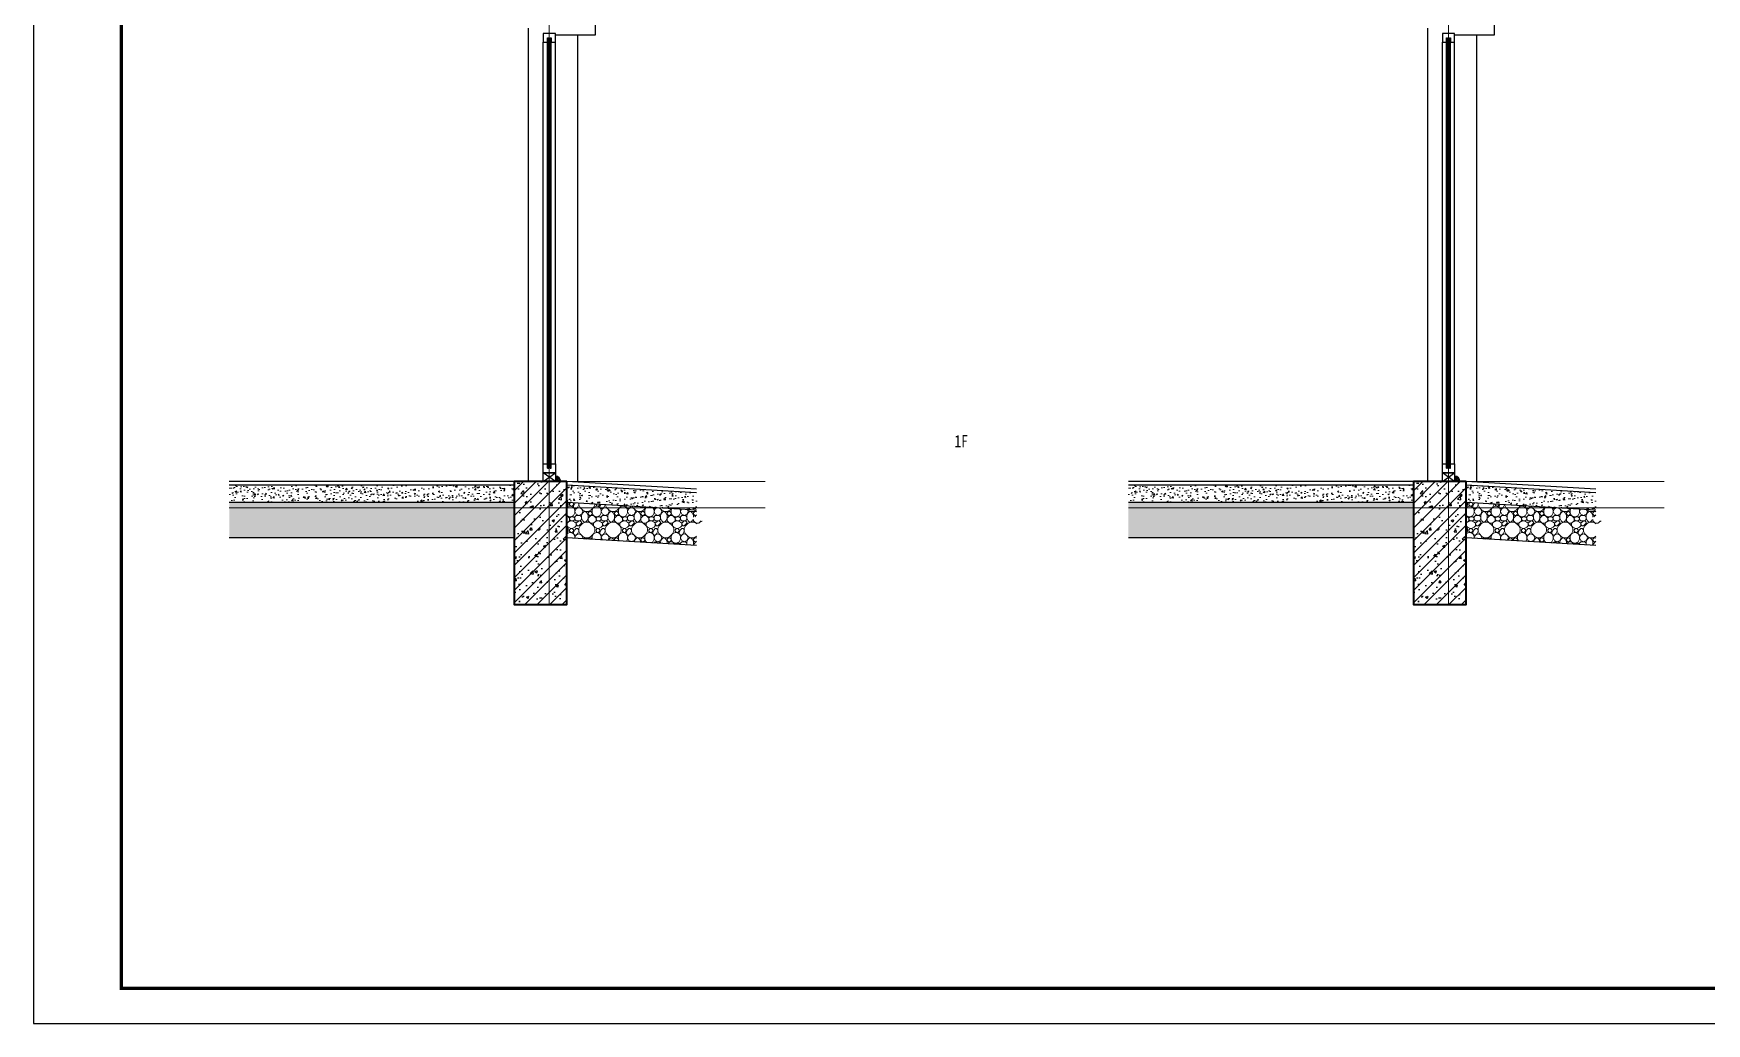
# Model space of a CAD drawing. Extents: x 1188826 to 1909461, y 608442 to 1651179.
# Drawn here: x 1471963 to 1481482, y 928214 to 933848 of the extents above; entities that cross this region are included whole.
import ezdxf

# ---------------------------------------------------------------- set-up
doc = ezdxf.new("R2010")
doc.units = 0
doc.header["$LTSCALE"] = 1000
doc.header["$MEASUREMENT"] = 0
doc.linetypes.add('ACAD_ISO10W100', pattern=[18.5, 12, -3, 0.5, -3])
doc.linetypes.add('DOTE', pattern=[2.42, 2, -0.2, 0.02, -0.2])
for name, color, linetype in [('A-HATC(填充)', 8, 'Continuous'), ('A-HATH(填充)', 8, 'Continuous'), ('A-LM-W(窗框)', 146, 'Continuous'), ('A-TEXT(房间)', 243, 'Continuous'), ('A-WA-M(面层)', 43, 'Continuous'), ('图框', 140, 'Continuous'), ('辅助线', 251, 'Continuous')]:
    doc.layers.add(name, color=color, linetype=linetype)
for name, color, linetype, lineweight in [('DOTE', 19, 'DOTE', 9), ('PUB_HATCH', 8, 'Continuous', 9), ('WALL', 9, 'Continuous', 40)]:
    doc.layers.add(name, color=color, linetype=linetype, lineweight=lineweight)
doc.styles.add('黑体', font='simhei.ttf')

msp = doc.modelspace()

# ---------------------------------------------------------------- hatches: boundary and pattern name
at = {"layer": 'A-HATC(填充)'}
h = msp.add_hatch(dxfattribs=at)
h.set_pattern_fill('AR-SAND', color=256)
h.set_pattern_definition([(37.5, (1881749.292, 1137365.3586), (-0.080001565, 2.447066187), [0, -1.9304, 0, -2.159, 0, -2.06375]), (7.5, (1881749.292, 1137365.3586), (2.247616416, 3.584125503), [0, -1.0414, 0, -1.7399, 0, -0.66675]), (327.5, (1881747.7298, 1137365.3586), (3.954961851, 0.007185923), [0, -0.635, 0, -2.286, 0, -2.9845]), (317.5, (1881747.7298, 1137365.3586), (3.817782262, 1.114646616), [0, -0.3175, 0, -1.4986, 0, -1.7145])])
h.paths.add_polyline_path([(1474933.4, 931303.4), (1474933.4, 931298.4), (1474963.4, 931298.4, 0.414214), (1474933.4, 931328.4)])
h = msp.add_hatch(dxfattribs=at)
h.set_pattern_fill('AR-SAND', color=256)
h.set_pattern_definition([(37.5, (1886865.048, 1137365.3586), (-0.080001565, 2.447066187), [0, -1.9304, 0, -2.159, 0, -2.06375]), (7.5, (1886865.048, 1137365.3586), (2.247616416, 3.584125503), [0, -1.0414, 0, -1.7399, 0, -0.66675]), (327.5, (1886863.4858, 1137365.3586), (3.954961851, 0.007185923), [0, -0.635, 0, -2.286, 0, -2.9845]), (317.5, (1886863.4858, 1137365.3586), (3.817782262, 1.114646616), [0, -0.3175, 0, -1.4986, 0, -1.7145])])
h.paths.add_polyline_path([(1480049.2, 931303.4), (1480049.2, 931298.4), (1480079.2, 931298.4, 0.414214), (1480049.2, 931328.4)])
at = {"layer": 'A-HATH(填充)'}
h = msp.add_hatch(dxfattribs=at)
h.set_pattern_fill('钢筋混凝土', color=256, scale=20, style=0)
h.set_pattern_definition([(45, (162170.934, 313802.91), (-35.355339, 35.355339), []), (50, (162170.93, 313802.91), (143.4520365, -12.550427), [15, -165]), (355, (162170.93, 313802.91), (-27.750267, 150.438427), [12, -132]), (100.4514, (162182.89, 313801.87), (115.701876, 137.887908), [12.748038, -140.228422]), (46.1842, (162170.93, 313842.91), (213.44821, -33.103803), [22.5, -247.5]), (96.6356, (162188.72, 313840.15), (186.93254, 194.823574), [19.122058, -210.3426]), (351.1842, (162170.93, 313842.91), (186.93239, 194.82372), [18, -198]), (21, (162190.93, 313832.91), (119.38141, -80.523778), [15, -165]), (326, (162190.93, 313832.91), (48.663066, 145.030009), [12, -132]), (71.4514, (162200.88, 313826.2), (168.044526, 64.5061), [12.748038, -140.228422]), (37.5, (162170.934, 313802.91), (2.431971, 66.5787708), [0, -130.4, 0, -134, 0, -132.5]), (7.5, (162170.934, 313802.91), (52.6139075, 78.8823424), [0, -76.4, 0, -127.4, 0, -50.5]), (327.5, (162126.334, 313802.91), (106.7644872, -4.5109743), [0, -50, 0, -156, 0, -207]), (317.5, (162106.33, 313802.91), (116.637234, 20.0209965), [0, -65, 0, -103.6, 0, -147])])
h.paths.add_polyline_path([(1474998.4, 931298.4), (1474698.4, 931298.4), (1474698.4, 930598.4), (1474998.4, 930598.4)])
h = msp.add_hatch(dxfattribs=at)
h.set_pattern_fill('钢筋混凝土', color=256, scale=20, style=0)
h.set_pattern_definition([(45, (167286.69, 313802.91), (-35.355339, 35.355339), []), (50, (167286.69, 313802.91), (143.4520365, -12.550427), [15, -165]), (355, (167286.69, 313802.91), (-27.750267, 150.438427), [12, -132]), (100.4514, (167298.64, 313801.87), (115.701876, 137.887908), [12.748038, -140.228422]), (46.1842, (167286.69, 313842.91), (213.44821, -33.103803), [22.5, -247.5]), (96.6356, (167304.48, 313840.15), (186.93254, 194.823574), [19.122058, -210.3426]), (351.1842, (167286.7, 313842.91), (186.93239, 194.82372), [18, -198]), (21, (167306.69, 313832.91), (119.38141, -80.523778), [15, -165]), (326, (167306.69, 313832.91), (48.663066, 145.030009), [12, -132]), (71.4514, (167316.64, 313826.2), (168.044526, 64.5061), [12.748038, -140.228422]), (37.5, (167286.69, 313802.91), (2.431971, 66.5787708), [0, -130.4, 0, -134, 0, -132.5]), (7.5, (167286.69, 313802.91), (52.6139075, 78.8823424), [0, -76.4, 0, -127.4, 0, -50.5]), (327.5, (167242.09, 313802.91), (106.7644872, -4.5109743), [0, -50, 0, -156, 0, -207]), (317.5, (167222.09, 313802.91), (116.637234, 20.0209965), [0, -65, 0, -103.6, 0, -147])])
h.paths.add_polyline_path([(1480114.2, 931298.4), (1479814.2, 931298.4), (1479814.2, 930598.4), (1480114.2, 930598.4)])
at = {"layer": 'PUB_HATCH', "linetype": 'Continuous'}
h = msp.add_hatch(dxfattribs=at)
h.set_pattern_fill('混凝土', color=256, scale=10, style=0)
h.set_pattern_definition([(50, (993622.546, 566680.36), (71.726018, -6.2752135), [7.5, -82.5]), (355, (993622.546, 566680.36), (-13.875133, 75.219213), [6, -66]), (100.4514, (993628.52, 566679.836), (57.850938, 68.943954), [6.374019, -70.114211]), (46.1842, (993622.55, 566700.36), (106.724105, -16.551901), [11.25, -123.75]), (96.6356, (993631.44, 566698.98), (93.46627, 97.411787), [9.561029, -105.1713]), (351.1842, (993622.55, 566700.36), (93.466195, 97.41186), [9, -99]), (21, (993632.546, 566695.36), (59.690705, -40.261889), [7.5, -82.5]), (326, (993632.546, 566695.36), (24.331533, 72.5150045), [6, -66]), (71.4514, (993637.52, 566692.004), (84.022263, 32.25305), [6.374019, -70.114211]), (37.5, (993622.546, 566680.36), (1.2159855, 33.2893854), [0, -65.2, 0, -67, 0, -66.25]), (7.5, (993622.546, 566680.36), (26.3069537, 39.4411712), [0, -38.2, 0, -63.7, 0, -25.25]), (327.5, (993600.246, 566680.36), (53.3822436, -2.2554872), [0, -25, 0, -78, 0, -103.5]), (317.5, (993590.246, 566680.36), (58.318617, 10.0104982), [0, -32.5, 0, -51.8, 0, -73.5])])
h.paths.add_polyline_path([(1473077.5, 931278.4), (1473077.5, 931178.4), (1474698.4, 931178.4), (1474698.4, 931278.4)])
h = msp.add_hatch(dxfattribs=at)
h.set_pattern_fill('混凝土', color=256, scale=10, style=0)
h.set_pattern_definition([(50, (941666.46, 566680.36), (71.726018, -6.2752135), [7.5, -82.5]), (355, (941666.46, 566680.36), (-13.875133, 75.219213), [6, -66]), (100.4514, (941672.44, 566679.836), (57.850938, 68.943954), [6.374019, -70.114211]), (46.1842, (941666.46, 566700.36), (106.724105, -16.551901), [11.25, -123.75]), (96.6356, (941675.36, 566698.98), (93.46627, 97.411787), [9.561029, -105.1713]), (351.1842, (941666.46, 566700.36), (93.466195, 97.41186), [9, -99]), (21, (941676.46, 566695.36), (59.690705, -40.261889), [7.5, -82.5]), (326, (941676.46, 566695.36), (24.331533, 72.5150045), [6, -66]), (71.4514, (941681.44, 566692.004), (84.022263, 32.25305), [6.374019, -70.114211]), (37.5, (941666.462, 566680.36), (1.2159855, 33.2893854), [0, -65.2, 0, -67, 0, -66.25]), (7.5, (941666.462, 566680.36), (26.3069537, 39.4411712), [0, -38.2, 0, -63.7, 0, -25.25]), (327.5, (941644.162, 566680.36), (53.3822436, -2.2554872), [0, -25, 0, -78, 0, -103.5]), (317.5, (941634.162, 566680.36), (58.318617, 10.0104982), [0, -32.5, 0, -51.8, 0, -73.5])])
h.paths.add_polyline_path([(1474998.4, 931178.2), (1474998.4, 931278.3), (1475736.6, 931234.9), (1475736.6, 931134.7)])
h = msp.add_hatch(dxfattribs=at)
h.set_pattern_fill('混凝土', color=256, scale=10, style=0)
h.set_pattern_definition([(50, (998738.3, 566680.36), (71.726018, -6.2752135), [7.5, -82.5]), (355, (998738.3, 566680.36), (-13.875133, 75.219213), [6, -66]), (100.4514, (998744.28, 566679.836), (57.850938, 68.943954), [6.374019, -70.114211]), (46.1842, (998738.3, 566700.36), (106.724105, -16.551901), [11.25, -123.75]), (96.6356, (998747.2, 566698.98), (93.46627, 97.411787), [9.561029, -105.1713]), (351.1842, (998738.3, 566700.36), (93.466195, 97.41186), [9, -99]), (21, (998748.3, 566695.36), (59.690705, -40.261889), [7.5, -82.5]), (326, (998748.3, 566695.36), (24.331533, 72.5150045), [6, -66]), (71.4514, (998753.276, 566692.004), (84.022263, 32.25305), [6.374019, -70.114211]), (37.5, (998738.302, 566680.36), (1.2159855, 33.2893854), [0, -65.2, 0, -67, 0, -66.25]), (7.5, (998738.3, 566680.36), (26.3069537, 39.4411712), [0, -38.2, 0, -63.7, 0, -25.25]), (327.5, (998716.002, 566680.36), (53.3822436, -2.2554872), [0, -25, 0, -78, 0, -103.5]), (317.5, (998706, 566680.36), (58.318617, 10.0104982), [0, -32.5, 0, -51.8, 0, -73.5])])
h.paths.add_polyline_path([(1478193.3, 931278.4), (1478193.3, 931178.4), (1479814.2, 931178.4), (1479814.2, 931278.4)])
h = msp.add_hatch(dxfattribs=at)
h.set_pattern_fill('混凝土', color=256, scale=10, style=0)
h.set_pattern_definition([(50, (946782.22, 566680.36), (71.726018, -6.2752135), [7.5, -82.5]), (355, (946782.22, 566680.36), (-13.875133, 75.219213), [6, -66]), (100.4514, (946788.196, 566679.836), (57.850938, 68.943954), [6.374019, -70.114211]), (46.1842, (946782.22, 566700.36), (106.724105, -16.551901), [11.25, -123.75]), (96.6356, (946791.11, 566698.98), (93.46627, 97.411787), [9.561029, -105.1713]), (351.1842, (946782.22, 566700.36), (93.466195, 97.41186), [9, -99]), (21, (946792.22, 566695.36), (59.690705, -40.261889), [7.5, -82.5]), (326, (946792.22, 566695.36), (24.331533, 72.5150045), [6, -66]), (71.4514, (946797.19, 566692.004), (84.022263, 32.25305), [6.374019, -70.114211]), (37.5, (946782.218, 566680.36), (1.2159855, 33.2893854), [0, -65.2, 0, -67, 0, -66.25]), (7.5, (946782.22, 566680.36), (26.3069537, 39.4411712), [0, -38.2, 0, -63.7, 0, -25.25]), (327.5, (946759.918, 566680.36), (53.3822436, -2.2554872), [0, -25, 0, -78, 0, -103.5]), (317.5, (946749.92, 566680.36), (58.318617, 10.0104982), [0, -32.5, 0, -51.8, 0, -73.5])])
h.paths.add_polyline_path([(1480114.2, 931178.2), (1480114.2, 931278.3), (1480852.3, 931234.9), (1480852.3, 931134.7)])
h = msp.add_hatch(dxfattribs=at)
h.set_pattern_fill('卵石砌体', color=256, scale=20, style=0)
h.set_pattern_definition([(0, (993727.55, 566680.36), (0, 150), [7.5, -22.5, 7.5, -112.5]), (0, (993765.05, 566695.36), (0, 150), [7.5, -142.5]), (0, (993690.05, 566710.36), (0, 150), [15, -135]), (0, (993652.55, 566717.86), (0, 150), [22.5, -127.5]), (0, (993727.55, 566725.36), (0, 150), [15, -15, 22.5, -97.5]), (0, (993720.05, 566747.86), (0, 150), [22.5, -127.5]), (0, (993682.55, 566755.36), (0, 150), [22.5, -52.5, 22.5, -52.5]), (0, (993652.55, 566777.86), (0, 150), [22.5, -7.5, 7.5, -112.5]), (0, (993750.05, 566792.86), (0, 150), [7.5, -142.5]), (0, (993720.05, 566807.86), (0, 150), [15, -135]), (90, (993622.55, 566815.36), (-150, 9e-15), [15, -135]), (90, (993637.55, 566710.36), (-150, 9e-15), [7.5, -15, 22.5, -105]), (90, (993675.05, 566725.36), (-150, 9e-15), [30, -7.5, 7.5, -105]), (90, (993697.55, 566762.86), (-150, 9e-15), [22.5, -127.5]), (90, (993705.05, 566695.36), (-150, 9e-15), [15, -135]), (90, (993712.55, 566815.36), (-150, 9e-15), [15, -135]), (90, (993720.05, 566725.36), (-150, 9e-15), [15, -75, 7.5, -52.5]), (90, (993742.55, 566800.36), (-150, 9e-15), [7.5, -7.5, 7.5, -127.5]), (90, (993750.05, 566732.86), (-150, 9e-15), [15, -22.5, 15, -97.5]), (90, (993757.55, 566695.36), (-150, 9e-15), [15, -135]), (45, (993630.05, 566695.36), (9e-15, 150), [21.21315, -42.426404, 31.8198, -116.672678]), (45, (993622.55, 566695.36), (9e-15, 150), [21.213203, -190.91883]), (45, (993705.05, 566710.36), (9e-15, 150), [21.213203, -190.91883]), (45, (993690.05, 566785.36), (9e-15, 150), [21.213203, -190.91883]), (45, (993757.55, 566710.36), (9e-15, 150), [21.213203, -190.91883]), (45, (993630.05, 566725.36), (9e-15, 150), [10.6066, -201.52542]), (45, (993645.05, 566770.36), (9e-15, 150), [10.6066, -201.52542]), (45, (993660.05, 566717.86), (9e-15, 150), [10.6066, -201.52542]), (45, (993675.05, 566770.36), (9e-15, 150), [10.6066, -201.52542]), (45, (993720.05, 566740.36), (9e-15, 150), [10.6066, -201.52542]), (45, (993720.05, 566822.86), (9e-15, 150), [10.6066, -201.52542]), (45, (993735.05, 566807.86), (9e-15, 150), [10.6066, -201.52542]), (45, (993742.55, 566725.36), (9e-15, 150), [10.6066, -201.52542]), (45, (993750.05, 566687.86), (9e-15, 150), [10.6066, -201.52542]), (45, (993750.05, 566747.86), (9e-15, 150), [10.6066, -201.52542]), (45, (993750.05, 566822.86), (9e-15, 150), [10.6066, -201.52542]), (45, (993757.55, 566792.86), (9e-15, 150), [10.6066, -201.52542]), (135, (993727.55, 566807.86), (-150, 9e-15), [10.6066, -201.52542]), (135, (993742.55, 566822.86), (-150, 9e-15), [10.6066, -201.52542]), (135, (993750.05, 566792.86), (-150, 9e-15), [10.6066, -201.52542]), (135, (993772.55, 566822.86), (-150, 9e-15), [10.6066, -201.52542]), (135, (993697.55, 566770.36), (-150, 9e-15), [10.6066, -201.52542]), (135, (993682.55, 566755.36), (-150, 9e-15), [10.6066, -201.52542]), (135, (993637.55, 566717.86), (-150, 9e-15), [10.6066, -201.52542]), (135, (993652.55, 566717.86), (-150, 9e-15), [10.6066, -201.52542]), (135, (993667.55, 566770.36), (-150, 9e-15), [10.6066, -201.52542]), (135, (993637.55, 566747.86), (-150, 9e-15), [10.6066, -201.52542]), (135, (993727.55, 566725.36), (-150, 9e-15), [10.6066, -201.52542]), (135, (993750.05, 566740.36), (-150, 9e-15), [10.6066, -201.52542]), (135, (993757.55, 566710.36), (-150, 9e-15), [10.6066, -201.52542]), (135, (993757.55, 566725.36), (-150, 9e-15), [10.6066, -201.52542]), (135, (993765.05, 566695.36), (-150, 9e-15), [10.6066, -201.52542]), (135, (993645.05, 566785.36), (-150, 9e-15), [21.213203, -190.91883]), (135, (993720.05, 566740.36), (-150, 9e-15), [21.213203, -190.91883]), (135, (993712.55, 566687.86), (-150, 9e-15), [53.03301, -159.099024]), (26.565051, (993622.546, 566755.36), (149.999999, 1e-06), [16.77, -318.64018]), (26.565051, (993645.046, 566710.36), (149.999999, 1e-06), [16.77, -318.64018]), (26.565051, (993675.046, 566777.86), (149.999999, 1e-06), [16.77, -318.64018]), (26.565051, (993735.046, 566680.36), (149.999999, 1e-06), [16.77, -318.64018]), (26.565051, (993712.546, 566717.86), (149.999999, 1e-06), [16.77, -318.64018]), (26.565051, (993727.546, 566747.86), (149.999999, 1e-06), [16.77, -318.64018]), (26.565051, (993705.046, 566800.36), (149.999999, 1e-06), [16.77, -318.64018]), (26.565051, (993757.546, 566792.86), (149.999999, 1e-06), [16.77, -318.64018]), (63.434949, (993637.546, 566755.36), (1e-07, 150), [16.77, -318.64018]), (63.434949, (993637.546, 566762.86), (1e-07, 150), [16.77, -318.64018]), (63.434949, (993697.546, 566785.36), (1e-07, 150), [33.54, -301.87018]), (63.434949, (993750.046, 566777.86), (1e-07, 150), [16.77, -318.64018]), (63.434949, (993742.546, 566755.36), (1e-07, 150), [16.77, -318.64018]), (63.434949, (993667.546, 566725.36), (1e-07, 150), [16.77, -318.64018]), (63.434949, (993742.546, 566807.86), (1e-07, 150), [16.77, -318.64018]), (63.434949, (993765.046, 566800.36), (1e-07, 150), [16.77, -318.64018]), (116.565051, (993630.046, 566800.36), (-1e-06, 149.999999), [16.77, -318.64018]), (116.565051, (993712.546, 566680.36), (-1e-06, 149.999999), [16.77, -318.64018]), (116.565051, (993645.046, 566777.86), (-1e-06, 149.999999), [16.77, -318.64018]), (116.565051, (993757.546, 566762.86), (-1e-06, 149.999999), [16.77, -318.64018]), (116.565051, (993705.046, 566755.36), (-1e-06, 149.999999), [16.77, -318.64018]), (116.565051, (993750.046, 566785.36), (-1e-06, 149.999999), [16.77, -318.64018]), (116.565051, (993675.046, 566755.36), (-1e-06, 149.999999), [16.77, -318.64018]), (116.565051, (993645.046, 566725.36), (-1e-06, 149.999999), [16.77, -318.64018]), (153.434949, (993637.546, 566792.86), (-150, 1e-07), [16.77, -318.64018]), (153.434949, (993690.046, 566710.36), (-150, 1e-07), [16.77, -318.64018]), (153.434949, (993660.046, 566777.86), (-150, 1e-07), [16.77, -318.64018]), (153.434949, (993750.046, 566717.86), (-150, 1e-07), [16.77, -318.64018]), (153.434949, (993727.546, 566680.36), (-150, 1e-07), [16.77, -318.64018]), (153.434949, (993742.546, 566800.36), (-150, 1e-07), [16.77, -318.64018]), (153.434949, (993720.046, 566747.86), (-150, 1e-07), [16.77, -318.64018]), (153.434949, (993637.546, 566792.86), (-150, 1e-07), [16.77, -318.64018]), (153.434949, (993772.546, 566755.36), (-150, 1e-07), [16.77, -318.64018]), (243.434949, (993630.046, 566695.36), (-1e-07, -150), [16.77, -318.64018])])
h.paths.add_polyline_path([(1473077.5, 931178.4), (1473077.5, 930978.4), (1474698.4, 930978.4), (1474698.4, 931178.4)])
h = msp.add_hatch(dxfattribs=at)
h.set_pattern_fill('卵石砌体', color=256, scale=20, style=0)
h.set_pattern_definition([(0, (941771.46, 566680.36), (0, 150), [7.5, -22.5, 7.5, -112.5]), (0, (941808.96, 566695.36), (0, 150), [7.5, -142.5]), (0, (941733.96, 566710.36), (0, 150), [15, -135]), (0, (941696.46, 566717.86), (0, 150), [22.5, -127.5]), (0, (941771.46, 566725.36), (0, 150), [15, -15, 22.5, -97.5]), (0, (941763.96, 566747.86), (0, 150), [22.5, -127.5]), (0, (941726.46, 566755.36), (0, 150), [22.5, -52.5, 22.5, -52.5]), (0, (941696.46, 566777.86), (0, 150), [22.5, -7.5, 7.5, -112.5]), (0, (941793.96, 566792.86), (0, 150), [7.5, -142.5]), (0, (941763.96, 566807.86), (0, 150), [15, -135]), (90, (941666.46, 566815.36), (-150, 9e-15), [15, -135]), (90, (941681.46, 566710.36), (-150, 9e-15), [7.5, -15, 22.5, -105]), (90, (941718.96, 566725.36), (-150, 9e-15), [30, -7.5, 7.5, -105]), (90, (941741.46, 566762.86), (-150, 9e-15), [22.5, -127.5]), (90, (941748.96, 566695.36), (-150, 9e-15), [15, -135]), (90, (941756.46, 566815.36), (-150, 9e-15), [15, -135]), (90, (941763.96, 566725.36), (-150, 9e-15), [15, -75, 7.5, -52.5]), (90, (941786.46, 566800.36), (-150, 9e-15), [7.5, -7.5, 7.5, -127.5]), (90, (941793.96, 566732.86), (-150, 9e-15), [15, -22.5, 15, -97.5]), (90, (941801.46, 566695.36), (-150, 9e-15), [15, -135]), (45, (941673.96, 566695.36), (9e-15, 150), [21.21315, -42.426404, 31.8198, -116.672678]), (45, (941666.46, 566695.36), (9e-15, 150), [21.213203, -190.91883]), (45, (941748.96, 566710.36), (9e-15, 150), [21.213203, -190.91883]), (45, (941733.96, 566785.36), (9e-15, 150), [21.213203, -190.91883]), (45, (941801.46, 566710.36), (9e-15, 150), [21.213203, -190.91883]), (45, (941673.96, 566725.36), (9e-15, 150), [10.6066, -201.52542]), (45, (941688.96, 566770.36), (9e-15, 150), [10.6066, -201.52542]), (45, (941703.96, 566717.86), (9e-15, 150), [10.6066, -201.52542]), (45, (941718.96, 566770.36), (9e-15, 150), [10.6066, -201.52542]), (45, (941763.96, 566740.36), (9e-15, 150), [10.6066, -201.52542]), (45, (941763.96, 566822.86), (9e-15, 150), [10.6066, -201.52542]), (45, (941778.96, 566807.86), (9e-15, 150), [10.6066, -201.52542]), (45, (941786.46, 566725.36), (9e-15, 150), [10.6066, -201.52542]), (45, (941793.96, 566687.86), (9e-15, 150), [10.6066, -201.52542]), (45, (941793.96, 566747.86), (9e-15, 150), [10.6066, -201.52542]), (45, (941793.96, 566822.86), (9e-15, 150), [10.6066, -201.52542]), (45, (941801.46, 566792.86), (9e-15, 150), [10.6066, -201.52542]), (135, (941771.46, 566807.86), (-150, 9e-15), [10.6066, -201.52542]), (135, (941786.46, 566822.86), (-150, 9e-15), [10.6066, -201.52542]), (135, (941793.96, 566792.86), (-150, 9e-15), [10.6066, -201.52542]), (135, (941816.46, 566822.86), (-150, 9e-15), [10.6066, -201.52542]), (135, (941741.46, 566770.36), (-150, 9e-15), [10.6066, -201.52542]), (135, (941726.46, 566755.36), (-150, 9e-15), [10.6066, -201.52542]), (135, (941681.46, 566717.86), (-150, 9e-15), [10.6066, -201.52542]), (135, (941696.46, 566717.86), (-150, 9e-15), [10.6066, -201.52542]), (135, (941711.46, 566770.36), (-150, 9e-15), [10.6066, -201.52542]), (135, (941681.46, 566747.86), (-150, 9e-15), [10.6066, -201.52542]), (135, (941771.46, 566725.36), (-150, 9e-15), [10.6066, -201.52542]), (135, (941793.96, 566740.36), (-150, 9e-15), [10.6066, -201.52542]), (135, (941801.46, 566710.36), (-150, 9e-15), [10.6066, -201.52542]), (135, (941801.46, 566725.36), (-150, 9e-15), [10.6066, -201.52542]), (135, (941808.96, 566695.36), (-150, 9e-15), [10.6066, -201.52542]), (135, (941688.96, 566785.36), (-150, 9e-15), [21.213203, -190.91883]), (135, (941763.96, 566740.36), (-150, 9e-15), [21.213203, -190.91883]), (135, (941756.46, 566687.86), (-150, 9e-15), [53.03301, -159.099024]), (26.565051, (941666.46, 566755.36), (149.9999994, 1e-06), [16.77, -318.64018]), (26.565051, (941688.96, 566710.36), (149.9999994, 1e-06), [16.77, -318.64018]), (26.565051, (941718.96, 566777.86), (149.9999994, 1e-06), [16.77, -318.64018]), (26.565051, (941778.96, 566680.36), (149.9999994, 1e-06), [16.77, -318.64018]), (26.565051, (941756.46, 566717.86), (149.9999994, 1e-06), [16.77, -318.64018]), (26.565051, (941771.46, 566747.86), (149.9999994, 1e-06), [16.77, -318.64018]), (26.565051, (941748.96, 566800.36), (149.9999994, 1e-06), [16.77, -318.64018]), (26.565051, (941801.46, 566792.86), (149.9999994, 1e-06), [16.77, -318.64018]), (63.434949, (941681.46, 566755.36), (1e-07, 150), [16.77, -318.64018]), (63.434949, (941681.46, 566762.86), (1e-07, 150), [16.77, -318.64018]), (63.434949, (941741.46, 566785.36), (1e-07, 150), [33.54, -301.87018]), (63.434949, (941793.96, 566777.86), (1e-07, 150), [16.77, -318.64018]), (63.434949, (941786.46, 566755.36), (1e-07, 150), [16.77, -318.64018]), (63.434949, (941711.46, 566725.36), (1e-07, 150), [16.77, -318.64018]), (63.434949, (941786.46, 566807.86), (1e-07, 150), [16.77, -318.64018]), (63.434949, (941808.96, 566800.36), (1e-07, 150), [16.77, -318.64018]), (116.565051, (941673.96, 566800.36), (-1e-06, 149.9999994), [16.77, -318.64018]), (116.565051, (941756.46, 566680.36), (-1e-06, 149.9999994), [16.77, -318.64018]), (116.565051, (941688.96, 566777.86), (-1e-06, 149.9999994), [16.77, -318.64018]), (116.565051, (941801.46, 566762.86), (-1e-06, 149.9999994), [16.77, -318.64018]), (116.565051, (941748.96, 566755.36), (-1e-06, 149.9999994), [16.77, -318.64018]), (116.565051, (941793.96, 566785.36), (-1e-06, 149.9999994), [16.77, -318.64018]), (116.565051, (941718.96, 566755.36), (-1e-06, 149.9999994), [16.77, -318.64018]), (116.565051, (941688.96, 566725.36), (-1e-06, 149.9999994), [16.77, -318.64018]), (153.434949, (941681.46, 566792.86), (-150, 1e-07), [16.77, -318.64018]), (153.434949, (941733.96, 566710.36), (-150, 1e-07), [16.77, -318.64018]), (153.434949, (941703.96, 566777.86), (-150, 1e-07), [16.77, -318.64018]), (153.434949, (941793.96, 566717.86), (-150, 1e-07), [16.77, -318.64018]), (153.434949, (941771.46, 566680.36), (-150, 1e-07), [16.77, -318.64018]), (153.434949, (941786.46, 566800.36), (-150, 1e-07), [16.77, -318.64018]), (153.434949, (941763.96, 566747.86), (-150, 1e-07), [16.77, -318.64018]), (153.434949, (941681.46, 566792.86), (-150, 1e-07), [16.77, -318.64018]), (153.434949, (941816.46, 566755.36), (-150, 1e-07), [16.77, -318.64018]), (243.434949, (941673.96, 566695.36), (-1e-07, -150), [16.77, -318.64018])])
h.paths.add_polyline_path([(1474998.4, 930977.8), (1474998.4, 931178.2), (1475736.6, 931134.7), (1475736.6, 931101.4), (1475694.6, 931086.1), (1475778.6, 931071.3), (1475736.6, 931056.4), (1475736.6, 930934.4)])
h = msp.add_hatch(dxfattribs=at)
h.set_pattern_fill('卵石砌体', color=256, scale=20, style=0)
h.set_pattern_definition([(0, (998843.3, 566680.36), (0, 150), [7.5, -22.5, 7.5, -112.5]), (0, (998880.8, 566695.36), (0, 150), [7.5, -142.5]), (0, (998805.8, 566710.36), (0, 150), [15, -135]), (0, (998768.3, 566717.86), (0, 150), [22.5, -127.5]), (0, (998843.3, 566725.36), (0, 150), [15, -15, 22.5, -97.5]), (0, (998835.8, 566747.86), (0, 150), [22.5, -127.5]), (0, (998798.3, 566755.36), (0, 150), [22.5, -52.5, 22.5, -52.5]), (0, (998768.3, 566777.86), (0, 150), [22.5, -7.5, 7.5, -112.5]), (0, (998865.8, 566792.86), (0, 150), [7.5, -142.5]), (0, (998835.8, 566807.86), (0, 150), [15, -135]), (90, (998738.3, 566815.36), (-150, 9e-15), [15, -135]), (90, (998753.3, 566710.36), (-150, 9e-15), [7.5, -15, 22.5, -105]), (90, (998790.8, 566725.36), (-150, 9e-15), [30, -7.5, 7.5, -105]), (90, (998813.3, 566762.86), (-150, 9e-15), [22.5, -127.5]), (90, (998820.8, 566695.36), (-150, 9e-15), [15, -135]), (90, (998828.3, 566815.36), (-150, 9e-15), [15, -135]), (90, (998835.8, 566725.36), (-150, 9e-15), [15, -75, 7.5, -52.5]), (90, (998858.3, 566800.36), (-150, 9e-15), [7.5, -7.5, 7.5, -127.5]), (90, (998865.8, 566732.86), (-150, 9e-15), [15, -22.5, 15, -97.5]), (90, (998873.3, 566695.36), (-150, 9e-15), [15, -135]), (45, (998745.8, 566695.36), (9e-15, 150), [21.21315, -42.426404, 31.8198, -116.672678]), (45, (998738.3, 566695.36), (9e-15, 150), [21.213203, -190.91883]), (45, (998820.8, 566710.36), (9e-15, 150), [21.213203, -190.91883]), (45, (998805.8, 566785.36), (9e-15, 150), [21.213203, -190.91883]), (45, (998873.3, 566710.36), (9e-15, 150), [21.213203, -190.91883]), (45, (998745.8, 566725.36), (9e-15, 150), [10.6066, -201.52542]), (45, (998760.8, 566770.36), (9e-15, 150), [10.6066, -201.52542]), (45, (998775.8, 566717.86), (9e-15, 150), [10.6066, -201.52542]), (45, (998790.8, 566770.36), (9e-15, 150), [10.6066, -201.52542]), (45, (998835.8, 566740.36), (9e-15, 150), [10.6066, -201.52542]), (45, (998835.8, 566822.86), (9e-15, 150), [10.6066, -201.52542]), (45, (998850.8, 566807.86), (9e-15, 150), [10.6066, -201.52542]), (45, (998858.3, 566725.36), (9e-15, 150), [10.6066, -201.52542]), (45, (998865.8, 566687.86), (9e-15, 150), [10.6066, -201.52542]), (45, (998865.8, 566747.86), (9e-15, 150), [10.6066, -201.52542]), (45, (998865.8, 566822.86), (9e-15, 150), [10.6066, -201.52542]), (45, (998873.3, 566792.86), (9e-15, 150), [10.6066, -201.52542]), (135, (998843.3, 566807.86), (-150, 9e-15), [10.6066, -201.52542]), (135, (998858.3, 566822.86), (-150, 9e-15), [10.6066, -201.52542]), (135, (998865.8, 566792.86), (-150, 9e-15), [10.6066, -201.52542]), (135, (998888.3, 566822.86), (-150, 9e-15), [10.6066, -201.52542]), (135, (998813.3, 566770.36), (-150, 9e-15), [10.6066, -201.52542]), (135, (998798.3, 566755.36), (-150, 9e-15), [10.6066, -201.52542]), (135, (998753.3, 566717.86), (-150, 9e-15), [10.6066, -201.52542]), (135, (998768.3, 566717.86), (-150, 9e-15), [10.6066, -201.52542]), (135, (998783.3, 566770.36), (-150, 9e-15), [10.6066, -201.52542]), (135, (998753.3, 566747.86), (-150, 9e-15), [10.6066, -201.52542]), (135, (998843.3, 566725.36), (-150, 9e-15), [10.6066, -201.52542]), (135, (998865.8, 566740.36), (-150, 9e-15), [10.6066, -201.52542]), (135, (998873.3, 566710.36), (-150, 9e-15), [10.6066, -201.52542]), (135, (998873.3, 566725.36), (-150, 9e-15), [10.6066, -201.52542]), (135, (998880.8, 566695.36), (-150, 9e-15), [10.6066, -201.52542]), (135, (998760.8, 566785.36), (-150, 9e-15), [21.213203, -190.91883]), (135, (998835.8, 566740.36), (-150, 9e-15), [21.213203, -190.91883]), (135, (998828.3, 566687.86), (-150, 9e-15), [53.03301, -159.099024]), (26.565051, (998738.3, 566755.36), (149.999999, 1e-06), [16.77, -318.64018]), (26.565051, (998760.8, 566710.36), (149.999999, 1e-06), [16.77, -318.64018]), (26.565051, (998790.8, 566777.86), (149.999999, 1e-06), [16.77, -318.64018]), (26.565051, (998850.8, 566680.36), (149.999999, 1e-06), [16.77, -318.64018]), (26.565051, (998828.3, 566717.86), (149.999999, 1e-06), [16.77, -318.64018]), (26.565051, (998843.3, 566747.86), (149.999999, 1e-06), [16.77, -318.64018]), (26.565051, (998820.8, 566800.36), (149.999999, 1e-06), [16.77, -318.64018]), (26.565051, (998873.3, 566792.86), (149.999999, 1e-06), [16.77, -318.64018]), (63.434949, (998753.3, 566755.36), (1e-07, 150), [16.77, -318.64018]), (63.434949, (998753.3, 566762.86), (1e-07, 150), [16.77, -318.64018]), (63.434949, (998813.3, 566785.36), (1e-07, 150), [33.54, -301.87018]), (63.434949, (998865.8, 566777.86), (1e-07, 150), [16.77, -318.64018]), (63.434949, (998858.3, 566755.36), (1e-07, 150), [16.77, -318.64018]), (63.434949, (998783.3, 566725.36), (1e-07, 150), [16.77, -318.64018]), (63.434949, (998858.3, 566807.86), (1e-07, 150), [16.77, -318.64018]), (63.434949, (998880.8, 566800.36), (1e-07, 150), [16.77, -318.64018]), (116.565051, (998745.8, 566800.36), (-1e-06, 149.999999), [16.77, -318.64018]), (116.565051, (998828.3, 566680.36), (-1e-06, 149.999999), [16.77, -318.64018]), (116.565051, (998760.8, 566777.86), (-1e-06, 149.999999), [16.77, -318.64018]), (116.565051, (998873.3, 566762.86), (-1e-06, 149.999999), [16.77, -318.64018]), (116.565051, (998820.8, 566755.36), (-1e-06, 149.999999), [16.77, -318.64018]), (116.565051, (998865.8, 566785.36), (-1e-06, 149.999999), [16.77, -318.64018]), (116.565051, (998790.8, 566755.36), (-1e-06, 149.999999), [16.77, -318.64018]), (116.565051, (998760.8, 566725.36), (-1e-06, 149.999999), [16.77, -318.64018]), (153.434949, (998753.3, 566792.86), (-150, 1e-07), [16.77, -318.64018]), (153.434949, (998805.8, 566710.36), (-150, 1e-07), [16.77, -318.64018]), (153.434949, (998775.8, 566777.86), (-150, 1e-07), [16.77, -318.64018]), (153.434949, (998865.8, 566717.86), (-150, 1e-07), [16.77, -318.64018]), (153.434949, (998843.3, 566680.36), (-150, 1e-07), [16.77, -318.64018]), (153.434949, (998858.3, 566800.36), (-150, 1e-07), [16.77, -318.64018]), (153.434949, (998835.8, 566747.86), (-150, 1e-07), [16.77, -318.64018]), (153.434949, (998753.3, 566792.86), (-150, 1e-07), [16.77, -318.64018]), (153.434949, (998888.3, 566755.36), (-150, 1e-07), [16.77, -318.64018]), (243.434949, (998745.8, 566695.36), (-1e-07, -150), [16.77, -318.64018])])
h.paths.add_polyline_path([(1478193.3, 931178.4), (1478193.3, 930978.4), (1479814.2, 930978.4), (1479814.2, 931178.4)])
h = msp.add_hatch(dxfattribs=at)
h.set_pattern_fill('卵石砌体', color=256, scale=20, style=0)
h.set_pattern_definition([(0, (946887.22, 566680.36), (0, 150), [7.5, -22.5, 7.5, -112.5]), (0, (946924.72, 566695.36), (0, 150), [7.5, -142.5]), (0, (946849.72, 566710.36), (0, 150), [15, -135]), (0, (946812.22, 566717.86), (0, 150), [22.5, -127.5]), (0, (946887.22, 566725.36), (0, 150), [15, -15, 22.5, -97.5]), (0, (946879.72, 566747.86), (0, 150), [22.5, -127.5]), (0, (946842.22, 566755.36), (0, 150), [22.5, -52.5, 22.5, -52.5]), (0, (946812.22, 566777.86), (0, 150), [22.5, -7.5, 7.5, -112.5]), (0, (946909.72, 566792.86), (0, 150), [7.5, -142.5]), (0, (946879.72, 566807.86), (0, 150), [15, -135]), (90, (946782.22, 566815.36), (-150, 9e-15), [15, -135]), (90, (946797.22, 566710.36), (-150, 9e-15), [7.5, -15, 22.5, -105]), (90, (946834.72, 566725.36), (-150, 9e-15), [30, -7.5, 7.5, -105]), (90, (946857.22, 566762.86), (-150, 9e-15), [22.5, -127.5]), (90, (946864.72, 566695.36), (-150, 9e-15), [15, -135]), (90, (946872.22, 566815.36), (-150, 9e-15), [15, -135]), (90, (946879.72, 566725.36), (-150, 9e-15), [15, -75, 7.5, -52.5]), (90, (946902.22, 566800.36), (-150, 9e-15), [7.5, -7.5, 7.5, -127.5]), (90, (946909.72, 566732.86), (-150, 9e-15), [15, -22.5, 15, -97.5]), (90, (946917.22, 566695.36), (-150, 9e-15), [15, -135]), (45, (946789.72, 566695.36), (9e-15, 150), [21.21315, -42.426404, 31.8198, -116.672678]), (45, (946782.22, 566695.36), (9e-15, 150), [21.213203, -190.91883]), (45, (946864.72, 566710.36), (9e-15, 150), [21.213203, -190.91883]), (45, (946849.72, 566785.36), (9e-15, 150), [21.213203, -190.91883]), (45, (946917.22, 566710.36), (9e-15, 150), [21.213203, -190.91883]), (45, (946789.72, 566725.36), (9e-15, 150), [10.6066, -201.52542]), (45, (946804.72, 566770.36), (9e-15, 150), [10.6066, -201.52542]), (45, (946819.72, 566717.86), (9e-15, 150), [10.6066, -201.52542]), (45, (946834.72, 566770.36), (9e-15, 150), [10.6066, -201.52542]), (45, (946879.72, 566740.36), (9e-15, 150), [10.6066, -201.52542]), (45, (946879.72, 566822.86), (9e-15, 150), [10.6066, -201.52542]), (45, (946894.72, 566807.86), (9e-15, 150), [10.6066, -201.52542]), (45, (946902.22, 566725.36), (9e-15, 150), [10.6066, -201.52542]), (45, (946909.72, 566687.86), (9e-15, 150), [10.6066, -201.52542]), (45, (946909.72, 566747.86), (9e-15, 150), [10.6066, -201.52542]), (45, (946909.72, 566822.86), (9e-15, 150), [10.6066, -201.52542]), (45, (946917.22, 566792.86), (9e-15, 150), [10.6066, -201.52542]), (135, (946887.22, 566807.86), (-150, 9e-15), [10.6066, -201.52542]), (135, (946902.22, 566822.86), (-150, 9e-15), [10.6066, -201.52542]), (135, (946909.72, 566792.86), (-150, 9e-15), [10.6066, -201.52542]), (135, (946932.22, 566822.86), (-150, 9e-15), [10.6066, -201.52542]), (135, (946857.22, 566770.36), (-150, 9e-15), [10.6066, -201.52542]), (135, (946842.22, 566755.36), (-150, 9e-15), [10.6066, -201.52542]), (135, (946797.22, 566717.86), (-150, 9e-15), [10.6066, -201.52542]), (135, (946812.22, 566717.86), (-150, 9e-15), [10.6066, -201.52542]), (135, (946827.22, 566770.36), (-150, 9e-15), [10.6066, -201.52542]), (135, (946797.22, 566747.86), (-150, 9e-15), [10.6066, -201.52542]), (135, (946887.22, 566725.36), (-150, 9e-15), [10.6066, -201.52542]), (135, (946909.72, 566740.36), (-150, 9e-15), [10.6066, -201.52542]), (135, (946917.22, 566710.36), (-150, 9e-15), [10.6066, -201.52542]), (135, (946917.22, 566725.36), (-150, 9e-15), [10.6066, -201.52542]), (135, (946924.72, 566695.36), (-150, 9e-15), [10.6066, -201.52542]), (135, (946804.72, 566785.36), (-150, 9e-15), [21.213203, -190.91883]), (135, (946879.72, 566740.36), (-150, 9e-15), [21.213203, -190.91883]), (135, (946872.22, 566687.86), (-150, 9e-15), [53.03301, -159.099024]), (26.565051, (946782.22, 566755.36), (149.9999994, 1e-06), [16.77, -318.64018]), (26.565051, (946804.72, 566710.36), (149.9999994, 1e-06), [16.77, -318.64018]), (26.565051, (946834.72, 566777.86), (149.9999994, 1e-06), [16.77, -318.64018]), (26.565051, (946894.72, 566680.36), (149.9999994, 1e-06), [16.77, -318.64018]), (26.565051, (946872.22, 566717.86), (149.9999994, 1e-06), [16.77, -318.64018]), (26.565051, (946887.22, 566747.86), (149.9999994, 1e-06), [16.77, -318.64018]), (26.565051, (946864.72, 566800.36), (149.9999994, 1e-06), [16.77, -318.64018]), (26.565051, (946917.22, 566792.86), (149.9999994, 1e-06), [16.77, -318.64018]), (63.434949, (946797.22, 566755.36), (1e-07, 150), [16.77, -318.64018]), (63.434949, (946797.22, 566762.86), (1e-07, 150), [16.77, -318.64018]), (63.434949, (946857.22, 566785.36), (1e-07, 150), [33.54, -301.87018]), (63.434949, (946909.72, 566777.86), (1e-07, 150), [16.77, -318.64018]), (63.434949, (946902.22, 566755.36), (1e-07, 150), [16.77, -318.64018]), (63.434949, (946827.22, 566725.36), (1e-07, 150), [16.77, -318.64018]), (63.434949, (946902.22, 566807.86), (1e-07, 150), [16.77, -318.64018]), (63.434949, (946924.72, 566800.36), (1e-07, 150), [16.77, -318.64018]), (116.565051, (946789.72, 566800.36), (-1e-06, 149.9999994), [16.77, -318.64018]), (116.565051, (946872.22, 566680.36), (-1e-06, 149.9999994), [16.77, -318.64018]), (116.565051, (946804.72, 566777.86), (-1e-06, 149.9999994), [16.77, -318.64018]), (116.565051, (946917.22, 566762.86), (-1e-06, 149.9999994), [16.77, -318.64018]), (116.565051, (946864.72, 566755.36), (-1e-06, 149.9999994), [16.77, -318.64018]), (116.565051, (946909.72, 566785.36), (-1e-06, 149.9999994), [16.77, -318.64018]), (116.565051, (946834.72, 566755.36), (-1e-06, 149.9999994), [16.77, -318.64018]), (116.565051, (946804.72, 566725.36), (-1e-06, 149.9999994), [16.77, -318.64018]), (153.434949, (946797.22, 566792.86), (-150, 1e-07), [16.77, -318.64018]), (153.434949, (946849.72, 566710.36), (-150, 1e-07), [16.77, -318.64018]), (153.434949, (946819.72, 566777.86), (-150, 1e-07), [16.77, -318.64018]), (153.434949, (946909.72, 566717.86), (-150, 1e-07), [16.77, -318.64018]), (153.434949, (946887.22, 566680.36), (-150, 1e-07), [16.77, -318.64018]), (153.434949, (946902.22, 566800.36), (-150, 1e-07), [16.77, -318.64018]), (153.434949, (946879.72, 566747.86), (-150, 1e-07), [16.77, -318.64018]), (153.434949, (946797.22, 566792.86), (-150, 1e-07), [16.77, -318.64018]), (153.434949, (946932.22, 566755.36), (-150, 1e-07), [16.77, -318.64018]), (243.434949, (946789.72, 566695.36), (-1e-07, -150), [16.77, -318.64018])])
h.paths.add_polyline_path([(1480114.2, 930977.8), (1480114.2, 931178.2), (1480852.3, 931134.7), (1480852.3, 931101.4), (1480810.3, 931086.1), (1480894.3, 931071.3), (1480852.3, 931056.4), (1480852.3, 930934.4)])

# ---------------------------------------------------------------- linework, layer by layer
at = {"layer": 'A-LM-W(窗框)'}
for p, q in [((1474863.4, 931398.4), (1474863.4, 933798.4, 0)), ((1474887.4, 931373.4, 0), (1474887.4, 933798.4, 0)), ((1474893.4, 931373.4, 0), (1474893.4, 933798.4, 0)), ((1474903.4, 931373.4, 0), (1474903.4, 933798.4, 0)), ((1474909.4, 931373.4, 0), (1474909.4, 933798.4, 0)), ((1474933.4, 931398.4), (1474933.4, 933798.4, 0)), ((1479979.2, 931398.4), (1479979.2, 933798.4, 0)), ((1480003.2, 931373.4, 0), (1480003.2, 933798.4, 0)), ((1480009.2, 931373.4, 0), (1480009.2, 933798.4, 0)), ((1480019.2, 931373.4, 0), (1480019.2, 933798.4, 0)), ((1480025.2, 931373.4, 0), (1480025.2, 933798.4, 0)), ((1480049.2, 931398.4), (1480049.2, 933798.4, 0)), ((1474863.4, 931298.4), (1474933.4, 931348.4)), ((1474933.4, 931298.4), (1474863.4, 931348.4)), ((1479979.2, 931298.4), (1480049.2, 931348.4)), ((1480049.2, 931298.4), (1479979.2, 931348.4))]:
    msp.add_line(p, q, dxfattribs=at)
at = {"layer": 'A-LM-W(窗框)', "elevation": 0}
for points in [[(1474933.4, 933798.4), (1474933.4, 933848.4), (1474863.4, 933848.4), (1474863.4, 933798.4), (1474887.4, 933798.4), (1474887.4, 933823.4), (1474893.4, 933823.4), (1474893.4, 933798.4), (1474903.4, 933798.4), (1474903.4, 933823.4), (1474909.4, 933823.4), (1474909.4, 933798.4)], [(1480049.2, 933798.4), (1480049.2, 933848.4), (1479979.2, 933848.4), (1479979.2, 933798.4), (1480003.2, 933798.4), (1480003.2, 933823.4), (1480009.2, 933823.4), (1480009.2, 933798.4), (1480019.2, 933798.4), (1480019.2, 933823.4), (1480025.2, 933823.4), (1480025.2, 933798.4)], [(1474933.4, 931398.4), (1474933.4, 931348.4), (1474863.4, 931348.4), (1474863.4, 931398.4), (1474887.4, 931398.4), (1474887.4, 931373.4), (1474893.4, 931373.4), (1474893.4, 931398.4), (1474903.4, 931398.4), (1474903.4, 931373.4), (1474909.4, 931373.4), (1474909.4, 931398.4)], [(1480049.2, 931398.4), (1480049.2, 931348.4), (1479979.2, 931348.4), (1479979.2, 931398.4), (1480003.2, 931398.4), (1480003.2, 931373.4), (1480009.2, 931373.4), (1480009.2, 931398.4), (1480019.2, 931398.4), (1480019.2, 931373.4), (1480025.2, 931373.4), (1480025.2, 931398.4)]]:
    msp.add_lwpolyline(points, close=True, dxfattribs=at)
at = {"layer": 'A-LM-W(窗框)'}
for points in [[(1474933.4, 931298.4), (1474863.4, 931298.4), (1474863.4, 931348.4), (1474933.4, 931348.4), (1474933.4, 931298.4)], [(1480049.2, 931298.4), (1479979.2, 931298.4), (1479979.2, 931348.4), (1480049.2, 931348.4), (1480049.2, 931298.4)]]:
    msp.add_lwpolyline(points, dxfattribs=at)
at = {"layer": 'A-WA-M(面层)'}
for points in [[(1474928.4, 934908.3), (1475158.4, 934908.3), (1475158.4, 934688.3), (1475058.4, 934688.3), (1475058.4, 934058.4), (1475158.4, 934058.4), (1475158.4, 933838.4), (1474933.4, 933838.4)], [(1480044.2, 934908.3), (1480274.2, 934908.3), (1480274.2, 934688.3), (1480174.2, 934688.3), (1480174.2, 934058.4), (1480274.2, 934058.4), (1480274.2, 933838.4), (1480049.2, 933838.4)], [(1474698.4, 931298.4), (1473077.5, 931298.4)], [(1474698.4, 931278.4), (1473077.5, 931278.4)], [(1475736.6, 931254.9), (1474998.4, 931298.4)], [(1475736.6, 931234.9), (1474998.4, 931278.3)], [(1479814.2, 931298.4), (1478193.3, 931298.4)], [(1479814.2, 931278.4), (1478193.3, 931278.4)], [(1480852.3, 931254.9), (1480114.2, 931298.4)], [(1480852.3, 931234.9), (1480114.2, 931278.3)], [(1474698.4, 931178.4), (1473077.5, 931178.4)], [(1475736.6, 931134.7), (1474998.4, 931178.2)], [(1479814.2, 931178.4), (1478193.3, 931178.4)], [(1480852.3, 931134.7), (1480114.2, 931178.2)], [(1474698.4, 930978.4), (1473077.5, 930978.4)], [(1475736.6, 930934.4), (1474998.4, 930977.8)], [(1479814.2, 930978.4), (1478193.3, 930978.4)], [(1480852.3, 930934.4), (1480114.2, 930977.8)]]:
    msp.add_lwpolyline(points, dxfattribs=at)
for centre in [(1474933.4, 931298.4, 0), (1480049.2, 931298.4, 0)]:
    msp.add_arc(centre, 30, 0, 90, dxfattribs=at)
at = {"layer": 'DOTE', "linetype": 'ACAD_ISO10W100', "ltscale": 100}
for p, q in [((1474898.4, 937498.4), (1474898.4, 930598.4)), ((1480014.2, 937498.4), (1480014.2, 930598.4)), ((1473077.5, 931298.4), (1476125.6, 931298.4)), ((1478193.3, 931298.4), (1481241.3, 931298.4)), ((1473077.5, 931148.4), (1476125.6, 931148.4)), ((1478193.3, 931148.4), (1481241.3, 931148.4))]:
    msp.add_line(p, q, dxfattribs=at)
at = {"layer": 'WALL'}
for points in [[(1474998.4, 931298.4), (1474698.4, 931298.4), (1474698.4, 930598.4), (1474998.4, 930598.4)], [(1480114.2, 931298.4), (1479814.2, 931298.4), (1479814.2, 930598.4), (1480114.2, 930598.4)]]:
    msp.add_lwpolyline(points, close=True, dxfattribs=at)
at = {"layer": '图框'}
msp.add_lwpolyline([(1471963.5, 928213.6), (1488783.5, 928213.6), (1488783.5, 940093.6), (1471963.5, 940093.6)], close=True, dxfattribs=at)
at = {"layer": '图框', "const_width": 20}
msp.add_lwpolyline([(1472463.5, 928413.6), (1488583.5, 928413.6), (1488583.5, 939893.6), (1472463.5, 939893.6)], close=True, dxfattribs=at)
at = {"layer": '辅助线', "elevation": 0}
for points in [[(1474778.4, 933878.4), (1474778.4, 931298.4)], [(1479894.2, 933878.4), (1479894.2, 931298.4)]]:
    msp.add_lwpolyline(points, dxfattribs=at)
at = {"layer": '辅助线'}
for points in [[(1475058.4, 933838.4), (1475058.4, 931294.8)], [(1480174.2, 933838.4), (1480174.2, 931294.8)]]:
    msp.add_lwpolyline(points, dxfattribs=at)

# ---------------------------------------------------------------- texts
at = {"layer": 'A-TEXT(房间)', "style": '黑体', "width": 0.8}
msp.add_text('1F', height=70, dxfattribs=at).set_placement((1477203.7, 931492.9))

doc.saveas('drawing.dxf')
